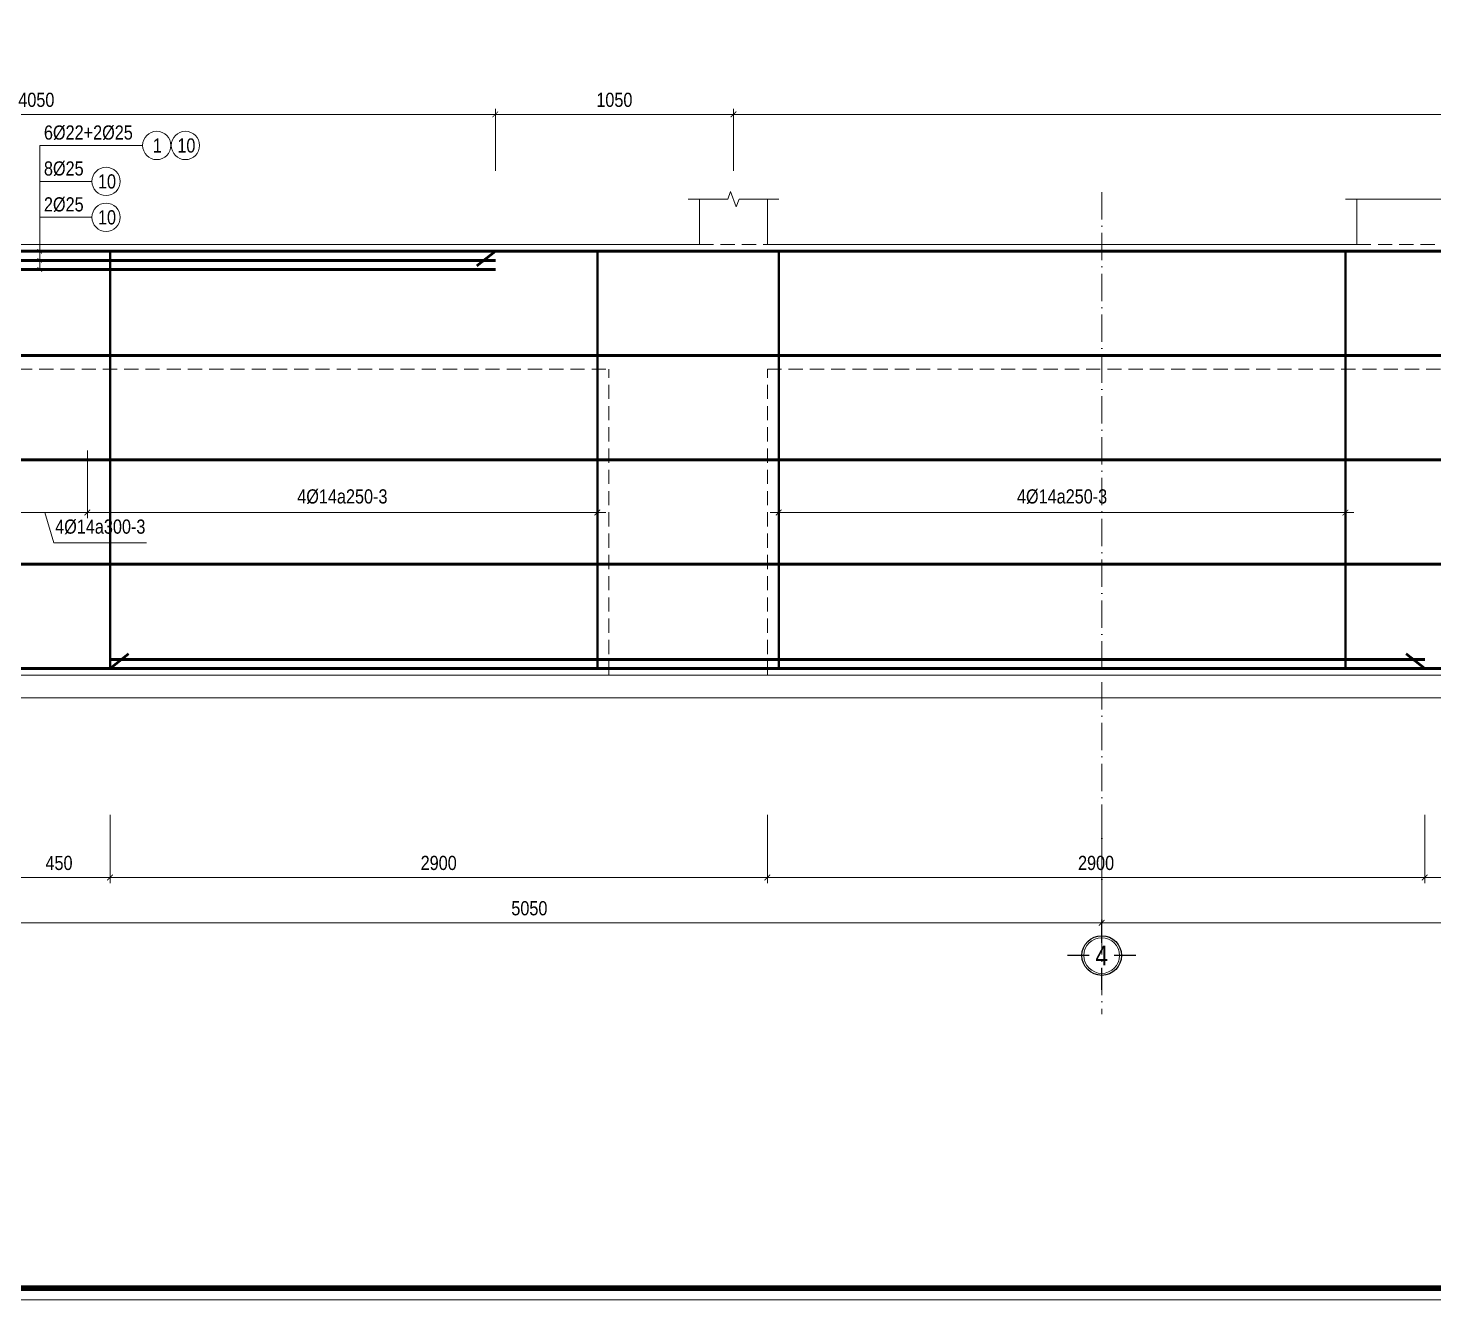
# Model space of a CAD drawing. Header units: millimetres. Extents: x 3014920 to 3563667, y -1638653 to -1356471.
# Drawn here: x 3372315 to 3378516, y -1620686 to -1615076 of the extents above; entities that cross this region are included whole.
import ezdxf
from ezdxf.enums import TextEntityAlignment as Align
from ezdxf.xclip import XClip

# ---------------------------------------------------------------- set-up
doc = ezdxf.new("R2010")
doc.units = ezdxf.units.MM
doc.header["$MEASUREMENT"] = 0
doc.header["$XCLIPFRAME"] = 0
doc.header["$PDMODE"] = 2
for name, pattern in [('6 TANG DIEN HINH 14-15$0$ACAD_ISO10W100', [18, 12, -3, 0, -3]), ('ACAD_ISO04W100', [30, 24, -3, 0, -3]), ('HIDDEN', [0.375, 0.25, -0.125])]:
    doc.linetypes.add(name, pattern=pattern)
doc.layers.get('0').update_dxf_attribs({"lineweight": 9})
doc.layers.get('Defpoints').update_dxf_attribs({"color": 10, "lineweight": 0})
for name, color, linetype, lineweight in [('2', 2, 'Continuous', 20), ('CDAI', 21, 'Continuous', 40), ('CTHEP', 50, 'Continuous', 50), ('DBAO', 90, 'Continuous', 13), ('DGIONG', 130, 'Continuous', 13), ('KTH', 154, 'Continuous', 9), ('Net khuat', 8, 'HIDDEN', 13), ('TEXT', 7, 'Continuous', 15), ('TRUC', 251, 'ACAD_ISO04W100', 9)]:
    doc.layers.add(name, color=color, linetype=linetype, lineweight=lineweight)
doc.layers.add('8', color=8, linetype='Continuous')
doc.styles.add('HELVECONDENSE', font='VHELVCN_0.TTF')
doc.styles.add('Star-HelCon', font='VHELVCN_0.TTF')
doc.styles.add('TTP-HelCon', font='VHELVCN_0.TTF')
doc.styles.add('VNI-HELVE-CONDENSE', font='VHELVCN_0.TTF')
doc.dimstyles.new('kc-25', dxfattribs={"dimtxt": 62.5, "dimasz": 20, "dimexe": 20, "dimexo": 50, "dimgap": 25, "dimtad": 3, "dimdec": 0, "dimzin": 0, "dimdsep": 46, "dimtxsty": 'VNI-HELVE-CONDENSE', "dimblk": 'DIM', "dimcen": 2.5, "dimclrd": 256, "dimclre": 154, "dimclrt": 7, "dimaunit": 1, "dimadec": 0, "dimazin": 0, "dimtfac": 1, "dimtdec": 0, "dimtix": 1, "dimtmove": 0, "dimatfit": 3, "dimldrblk": 'DOT', "dimfxl": 1, "dimtolj": 1, "dimtzin": 0, "dimarcsym": 0})
doc.dimstyles.new('TTP-25', dxfattribs={"dimscale": 25, "dimtxt": 2.5, "dimasz": 1, "dimexe": 1, "dimexo": 1, "dimgap": 0.09, "dimtad": 0, "dimdec": 4, "dimrnd": 1, "dimzin": 9, "dimdsep": 46, "dimtxsty": 'TTP-HelCon', "dimblk": 'ARCHTICK', "dimcen": 0.09, "dimdle": 1.5, "dimclrd": 256, "dimclre": 256, "dimclrt": 7, "dimadec": 0, "dimazin": 0, "dimtfac": 1, "dimtdec": 4, "dimtmove": 0, "dimatfit": 3, "dimldrblk": 'ARCHTICK', "dimfxl": 1, "dimtvp": 1, "dimtolj": 1, "dimtzin": 0, "dimarcsym": 0})

# ---------------------------------------------------------------- blocks, each defined once
blk = doc.blocks.new('dau truc')
blk.add_circle((0, 0), 180)
at = {"layer": '8'}
for p, q in [((0, 127), (0, 345)), ((-127, 0), (-345, 0)), ((0, -345), (0, -127)), ((345, 0), (127, 0))]:
    blk.add_line(p, q, dxfattribs=at)
blk.add_circle((0, 0), 200, dxfattribs=at)
at = {"layer": 'TEXT', "style": 'HELVECONDENSE'}
blk.add_attdef('A', text='', height=233, dxfattribs=at).set_placement((0, 0), align=Align.MIDDLE)
blk = doc.blocks.new('_ArchTick')
at = {"color": 0, "linetype": 'ByBlock', "const_width": 0.15}
blk.add_lwpolyline([(-0.5, -0.5), (0.5, 0.5)], dxfattribs=at)
blk = doc.blocks.new('*D1652')
at = {"layer": 'Defpoints', "color": 0, "transparency": 16777216}
for p in [(48050, 574), (47000, 300), (48050, 300)]:
    blk.add_point(p, dxfattribs=at)
at = {"layer": 'KTH', "lineweight": -2, "transparency": 16777216}
for p, q in [((46962.5, 574), (48087.5, 574)), ((47000, 325), (47000, 599)), ((48050, 325), (48050, 599))]:
    blk.add_line(p, q, dxfattribs=at)
at = {"layer": 'KTH', "lineweight": -2, "transparency": 16777216, "xscale": 25, "yscale": 25, "zscale": 25, "rotation": 180}
blk.add_blockref('_ArchTick', (47000, 574), dxfattribs=at)
at = {"layer": 'KTH', "lineweight": -2, "transparency": 16777216, "xscale": 25, "yscale": 25, "zscale": 25}
blk.add_blockref('_ArchTick', (48050, 574), dxfattribs=at)
at = {"layer": 'KTH', "color": 7, "transparency": 16777216, "insert": (47525, 637.8), "char_height": 62.5, "attachment_point": 5, "style": 'TTP-HelCon'}
blk.add_mtext('\\A1;1050', dxfattribs=at)
blk = doc.blocks.new('*D1653')
at = {"layer": 'Defpoints', "color": 0, "transparency": 16777216}
for p in [(42950, 574), (42950, 300), (47000, 300)]:
    blk.add_point(p, dxfattribs=at)
at = {"layer": 'KTH', "lineweight": -2, "transparency": 16777216}
for p, q in [((47037.5, 574), (42912.5, 574)), ((42950, 325), (42950, 599)), ((47000, 325), (47000, 599))]:
    blk.add_line(p, q, dxfattribs=at)
at = {"layer": 'KTH', "lineweight": -2, "transparency": 16777216, "xscale": 25, "yscale": 25, "zscale": 25, "rotation": 180}
blk.add_blockref('_ArchTick', (42950, 574), dxfattribs=at)
at = {"layer": 'KTH', "lineweight": -2, "transparency": 16777216, "xscale": 25, "yscale": 25, "zscale": 25}
blk.add_blockref('_ArchTick', (47000, 574), dxfattribs=at)
at = {"layer": 'KTH', "color": 7, "transparency": 16777216, "insert": (44975, 637.8), "char_height": 62.5, "attachment_point": 5, "style": 'TTP-HelCon'}
blk.add_mtext('\\A1;4050', dxfattribs=at)
blk = doc.blocks.new('*D1656')
at = {"layer": 'Defpoints', "color": 0, "transparency": 16777216}
for p in [(45300, -2490.7), (48200, -2490.7), (45300, -2791.8)]:
    blk.add_point(p, dxfattribs=at)
at = {"layer": 'KTH', "lineweight": -2, "transparency": 16777216}
for p, q in [((45300, -2515.7), (45300, -2816.8)), ((48200, -2515.7), (48200, -2816.8)), ((48237.5, -2791.8), (45262.5, -2791.8))]:
    blk.add_line(p, q, dxfattribs=at)
at = {"layer": 'KTH', "lineweight": -2, "transparency": 16777216, "xscale": 25, "yscale": 25, "zscale": 25, "rotation": 180}
blk.add_blockref('_ArchTick', (45300, -2791.8), dxfattribs=at)
at = {"layer": 'KTH', "lineweight": -2, "transparency": 16777216, "xscale": 25, "yscale": 25, "zscale": 25}
blk.add_blockref('_ArchTick', (48200, -2791.8), dxfattribs=at)
at = {"layer": 'KTH', "color": 7, "transparency": 16777216, "insert": (46750, -2728), "char_height": 62.5, "attachment_point": 5, "style": 'TTP-HelCon'}
blk.add_mtext('\\A1;2900', dxfattribs=at)
blk = doc.blocks.new('*D1658')
at = {"layer": 'Defpoints', "color": 0, "transparency": 16777216}
for p in [(44850, -2468.5), (45300, -2490.7), (44850, -2791.8)]:
    blk.add_point(p, dxfattribs=at)
at = {"layer": 'KTH', "lineweight": -2, "transparency": 16777216}
for p, q in [((44850, -2493.5), (44850, -2816.8)), ((45300, -2515.7), (45300, -2816.8)), ((45337.5, -2791.8), (44812.5, -2791.8))]:
    blk.add_line(p, q, dxfattribs=at)
at = {"layer": 'KTH', "lineweight": -2, "transparency": 16777216, "xscale": 25, "yscale": 25, "zscale": 25, "rotation": 180}
blk.add_blockref('_ArchTick', (44850, -2791.8), dxfattribs=at)
at = {"layer": 'KTH', "lineweight": -2, "transparency": 16777216, "xscale": 25, "yscale": 25, "zscale": 25}
blk.add_blockref('_ArchTick', (45300, -2791.8), dxfattribs=at)
at = {"layer": 'KTH', "color": 7, "transparency": 16777216, "insert": (45075, -2728), "char_height": 62.5, "attachment_point": 5, "style": 'TTP-HelCon'}
blk.add_mtext('\\A1;450', dxfattribs=at)
blk = doc.blocks.new('*D1659')
at = {"layer": 'Defpoints', "color": 0, "transparency": 16777216}
for p in [(48200, -2490.7), (51100, -2490.8), (51100, -2791.8)]:
    blk.add_point(p, dxfattribs=at)
at = {"layer": 'KTH', "lineweight": -2, "transparency": 16777216}
for p, q in [((48200, -2515.7), (48200, -2816.8)), ((51100, -2515.8), (51100, -2816.8)), ((48162.5, -2791.8), (51137.5, -2791.8))]:
    blk.add_line(p, q, dxfattribs=at)
at = {"layer": 'KTH', "lineweight": -2, "transparency": 16777216, "xscale": 25, "yscale": 25, "zscale": 25, "rotation": 180}
blk.add_blockref('_ArchTick', (48200, -2791.8), dxfattribs=at)
at = {"layer": 'KTH', "lineweight": -2, "transparency": 16777216, "xscale": 25, "yscale": 25, "zscale": 25}
blk.add_blockref('_ArchTick', (51100, -2791.8), dxfattribs=at)
at = {"layer": 'KTH', "color": 7, "transparency": 16777216, "insert": (49650, -2728), "char_height": 62.5, "attachment_point": 5, "style": 'TTP-HelCon'}
blk.add_mtext('\\A1;2900', dxfattribs=at)
blk = doc.blocks.new('*D1621')
at = {"layer": 'Defpoints', "color": 0, "transparency": 16777216}
for p in [(55275, 574), (48050, 325), (55275, 200)]:
    blk.add_point(p, dxfattribs=at)
at = {"layer": 'KTH', "lineweight": -2, "transparency": 16777216}
for p, q in [((48012.5, 574), (55312.5, 574)), ((48050, 350), (48050, 599)), ((55275, 225), (55275, 599))]:
    blk.add_line(p, q, dxfattribs=at)
at = {"layer": 'KTH', "lineweight": -2, "transparency": 16777216, "xscale": 25, "yscale": 25, "zscale": 25, "rotation": 180}
blk.add_blockref('_ArchTick', (48050, 574), dxfattribs=at)
at = {"layer": 'KTH', "lineweight": -2, "transparency": 16777216, "xscale": 25, "yscale": 25, "zscale": 25}
blk.add_blockref('_ArchTick', (55275, 574), dxfattribs=at)
at = {"layer": 'KTH', "color": 7, "transparency": 16777216, "insert": (51662.5, 637.8), "char_height": 62.5, "attachment_point": 5, "style": 'TTP-HelCon'}
blk.add_mtext('\\A1;7225', dxfattribs=at)
blk = doc.blocks.new('*D1625')
at = {"layer": 'Defpoints', "color": 0, "transparency": 16777216}
for p in [(51100, -2515.8), (52375, -2592), (51100, -2791.8)]:
    blk.add_point(p, dxfattribs=at)
at = {"layer": 'KTH', "lineweight": -2, "transparency": 16777216}
for p, q in [((51100, -2540.8), (51100, -2816.8)), ((52375, -2617), (52375, -2816.8)), ((52412.5, -2791.8), (51062.5, -2791.8))]:
    blk.add_line(p, q, dxfattribs=at)
at = {"layer": 'KTH', "lineweight": -2, "transparency": 16777216, "xscale": 25, "yscale": 25, "zscale": 25, "rotation": 180}
blk.add_blockref('_ArchTick', (51100, -2791.8), dxfattribs=at)
at = {"layer": 'KTH', "lineweight": -2, "transparency": 16777216, "xscale": 25, "yscale": 25, "zscale": 25}
blk.add_blockref('_ArchTick', (52375, -2791.8), dxfattribs=at)
at = {"layer": 'KTH', "color": 7, "transparency": 16777216, "insert": (51737.5, -2728), "char_height": 62.5, "attachment_point": 5, "style": 'TTP-HelCon'}
blk.add_mtext('\\A1;1275', dxfattribs=at)
blk = doc.blocks.new('DIM')
h = blk.add_hatch(color=1)
h.paths.add_polyline_path([(0.49, 0.29, 1), (0.29, 0.49), (-0.19, 0), (0.19, 0)])
h.paths.add_polyline_path([(0.19, 0), (-0.19, 0), (-0.49, -0.29, 1), (-0.29, -0.49)])
at = {"color": 9}
for p, q in [((-0.19, 0), (-1.5, 0)), ((0.19, 0), (1.5, 0))]:
    blk.add_line(p, q, dxfattribs=at)
at = {"color": 1}
for p, q in [((-0.49, -0.29), (0.29, 0.49)), ((-0.29, -0.49), (0.49, 0.29)), ((-0.19, 0), (0.19, 0))]:
    blk.add_line(p, q, dxfattribs=at)
blk.add_arc((-0.39, -0.39), 0.138, 135, 315, dxfattribs=at)
blk = doc.blocks.new('*D1639')
at = {"layer": 'Defpoints', "color": 0, "transparency": 16777216}
for p in [(44825, -883.8), (45200, -883.8), (45200, -1182.1)]:
    blk.add_point(p, dxfattribs=at)
at = {"layer": 'KTH', "lineweight": -2, "transparency": 16777216}
for p, q in [((44825, -908.8), (44825, -1207.1)), ((45200, -908.8), (45200, -1207.1)), ((44787.5, -1182.1), (45237.5, -1182.1)), ((45012.5, -1182.1), (45052.5, -1315.4)), ((45052.5, -1315.4), (45461.7, -1315.4))]:
    blk.add_line(p, q, dxfattribs=at)
at = {"layer": 'KTH', "lineweight": -2, "transparency": 16777216, "xscale": 25, "yscale": 25, "zscale": 25, "rotation": 180}
blk.add_blockref('_ArchTick', (44825, -1182.1), dxfattribs=at)
at = {"layer": 'KTH', "lineweight": -2, "transparency": 16777216, "xscale": 25, "yscale": 25, "zscale": 25}
blk.add_blockref('_ArchTick', (45200, -1182.1), dxfattribs=at)
at = {"layer": 'KTH', "color": 7, "transparency": 16777216, "insert": (45257.1, -1245.4), "char_height": 62.5, "attachment_point": 5, "style": 'TTP-HelCon'}
blk.add_mtext('\\A1;4Þ14a300-3', dxfattribs=at)
blk = doc.blocks.new('*D1640')
at = {"layer": 'Defpoints', "color": 0, "transparency": 16777216}
for p in [(45200, -883.8), (47450, -914.4), (47450, -1182.1)]:
    blk.add_point(p, dxfattribs=at)
at = {"layer": 'KTH', "lineweight": -2, "transparency": 16777216}
for p, q in [((45200, -908.8), (45200, -1207.1)), ((47450, -939.4), (47450, -1207.1)), ((45162.5, -1182.1), (47487.5, -1182.1))]:
    blk.add_line(p, q, dxfattribs=at)
at = {"layer": 'KTH', "lineweight": -2, "transparency": 16777216, "xscale": 25, "yscale": 25, "zscale": 25, "rotation": 180}
blk.add_blockref('_ArchTick', (45200, -1182.1), dxfattribs=at)
at = {"layer": 'KTH', "lineweight": -2, "transparency": 16777216, "xscale": 25, "yscale": 25, "zscale": 25}
blk.add_blockref('_ArchTick', (47450, -1182.1), dxfattribs=at)
at = {"layer": 'KTH', "color": 7, "transparency": 16777216, "insert": (46325, -1112.2), "char_height": 62.5, "attachment_point": 5, "style": 'TTP-HelCon'}
blk.add_mtext('\\A1;4Þ14a250-3', dxfattribs=at)
blk = doc.blocks.new('*D1597')
at = {"layer": 'Defpoints', "color": 0, "transparency": 16777216}
for p in [(44625, -2490.7), (49675, -2560.4), (49675, -2991.7)]:
    blk.add_point(p, dxfattribs=at)
at = {"layer": 'KTH', "lineweight": -2, "transparency": 16777216}
for p, q in [((44625, -2515.7), (44625, -3016.7)), ((49675, -2585.4), (49675, -3016.7)), ((44587.5, -2991.7), (49712.5, -2991.7))]:
    blk.add_line(p, q, dxfattribs=at)
at = {"layer": 'KTH', "lineweight": -2, "transparency": 16777216, "xscale": 25, "yscale": 25, "zscale": 25, "rotation": 180}
blk.add_blockref('_ArchTick', (44625, -2991.7), dxfattribs=at)
at = {"layer": 'KTH', "lineweight": -2, "transparency": 16777216, "xscale": 25, "yscale": 25, "zscale": 25}
blk.add_blockref('_ArchTick', (49675, -2991.7), dxfattribs=at)
at = {"layer": 'KTH', "color": 7, "transparency": 16777216, "insert": (47150, -2927.9), "char_height": 62.5, "attachment_point": 5, "style": 'TTP-HelCon'}
blk.add_mtext('\\A1;5050', dxfattribs=at)
blk = doc.blocks.new('*D1598')
at = {"layer": 'Defpoints', "color": 0, "transparency": 16777216}
for p in [(49675, -2560.4), (59924.6, -2663), (59924.6, -2991.7)]:
    blk.add_point(p, dxfattribs=at)
at = {"layer": 'KTH', "lineweight": -2, "transparency": 16777216}
for p, q in [((49675, -2585.4), (49675, -3016.7)), ((59924.6, -2688), (59924.6, -3016.7)), ((49637.5, -2991.7), (59962.1, -2991.7))]:
    blk.add_line(p, q, dxfattribs=at)
at = {"layer": 'KTH', "lineweight": -2, "transparency": 16777216, "xscale": 25, "yscale": 25, "zscale": 25, "rotation": 180}
blk.add_blockref('_ArchTick', (49675, -2991.7), dxfattribs=at)
at = {"layer": 'KTH', "lineweight": -2, "transparency": 16777216, "xscale": 25, "yscale": 25, "zscale": 25}
blk.add_blockref('_ArchTick', (59924.6, -2991.7), dxfattribs=at)
at = {"layer": 'KTH', "color": 7, "transparency": 16777216, "insert": (54799.8, -2927.9), "char_height": 62.5, "attachment_point": 5, "style": 'TTP-HelCon'}
blk.add_mtext('\\A1;10250', dxfattribs=at)
blk = doc.blocks.new('*D1581')
at = {"layer": 'Defpoints', "color": 0, "transparency": 16777216}
for p in [(48250, -883.8), (50750, -883.8), (50750, -1182.1)]:
    blk.add_point(p, dxfattribs=at)
at = {"layer": 'KTH', "lineweight": -2, "transparency": 16777216}
for p, q in [((48250, -908.8), (48250, -1207.1)), ((50750, -908.8), (50750, -1207.1)), ((48212.5, -1182.1), (50787.5, -1182.1))]:
    blk.add_line(p, q, dxfattribs=at)
at = {"layer": 'KTH', "lineweight": -2, "transparency": 16777216, "xscale": 25, "yscale": 25, "zscale": 25, "rotation": 180}
blk.add_blockref('_ArchTick', (48250, -1182.1), dxfattribs=at)
at = {"layer": 'KTH', "lineweight": -2, "transparency": 16777216, "xscale": 25, "yscale": 25, "zscale": 25}
blk.add_blockref('_ArchTick', (50750, -1182.1), dxfattribs=at)
at = {"layer": 'KTH', "color": 7, "transparency": 16777216, "insert": (49500, -1112.2), "char_height": 62.5, "attachment_point": 5, "style": 'TTP-HelCon'}
blk.add_mtext('\\A1;4Þ14a250-3', dxfattribs=at)
blk = doc.blocks.new('CHG_XX_Khung ten')
blk.add_lwpolyline([(15, 579), (826, 579), (826, 15), (15, 15)], close=True)
at = {"color": 4, "linetype": 'Continuous', "const_width": 1}
blk.add_lwpolyline([(17, 577), (824, 577), (824, 17), (17, 17)], close=True, dxfattribs=at)
blk = doc.blocks.new('2Y-29')
at = {"layer": 'CDAI', "elevation": 0}
blk.add_lwpolyline([(45299.99493, -30), (45299.99493, -1870)], dxfattribs=at)
at = {"layer": 'CDAI'}
for points in [[(47449.99239, -30), (47449.99239, -1870)], [(48249.99989, -30), (48249.99989, -1870)], [(50749.99992, -30), (50749.99992, -1870)]]:
    blk.add_lwpolyline(points, dxfattribs=at)
at = {"layer": 'CTHEP'}
for p, q in [((46918.5665, -94.5255), (46999.99239, -30)), ((42950.00749, -70), (46999.99239, -70)), ((42950.00749, -110), (46999.99239, -110)), ((82396.41101, -489.99841), (8878.4469, -489.99842)), ((82396.41101, -949.99894), (8878.4469, -949.99894)), ((82396.41101, -1409.99947), (8878.4469, -1409.99947)), ((45381.42082, -1805.4745), (45299.99493, -1870)), ((51018.57121, -1805.65565), (51099.9971, -1870.18115))]:
    blk.add_line(p, q, dxfattribs=at)
for points in [[(8854.99241, -529.99859), (8854.99241, -30), (82444.99991, -30)], [(45299.99609, -1830), (51099.99609, -1830)], [(8854.9924, -1870), (54492.90498, -1870)]]:
    blk.add_lwpolyline(points, dxfattribs=at)
at = {"layer": 'DBAO', "linetype": 'Continuous'}
for p, q in [((47899.99991, 200), (47899.99991, 0)), ((48199.99989, 0), (48199.99989, 200)), ((50799.99992, 200), (50799.99992, 0)), ((42049.99991, 0), (47899.99991, 0)), ((48199.99989, 0), (50799.99992, 0)), ((50824.99994, 0), (50799.99992, 0)), ((16899.99991, -1900), (55974.98808, -1900))]:
    blk.add_line(p, q, dxfattribs=at)
at = {"layer": 'DBAO', "linetype": 'Continuous', "flags": 128}
blk.add_lwpolyline([(16899.99991, -2000), (55974.98828, -2000)], dxfattribs=at)
at = {"layer": 'DGIONG', "linetype": 'Continuous', "flags": 128}
for points in [[(48249.99989, 200), (48074.9999, 200), (48062.4999, 165.65653), (48037.4999, 234.34347), (48024.9999, 200), (47849.98491, 200)], [(52849.99992, 200), (52005.14814, 200), (51992.64814, 165.65653), (51967.64814, 234.34347), (51955.14814, 200), (50749.98491, 200)]]:
    blk.add_lwpolyline(points, dxfattribs=at)
at = {"layer": 'DGIONG'}
for centre in [(45506.3356, 436.79515), (45632.68296, 436.79515), (45282.60068, 278.37065), (45282.60068, 119.94615)]:
    blk.add_circle(centre, 62.5, dxfattribs=at)
at = {"layer": 'Net khuat', "ltscale": 250}
for p, q in [((47899.99991, 0), (48199.99989, 0)), ((50799.99992, 0), (52799.99241, 0)), ((42174.99998, -550), (47499.99989, -550)), ((47499.99989, -1900), (47499.99989, -550)), ((48199.99989, -550), (52999.99992, -550)), ((48199.99989, -1900), (48199.99989, -550))]:
    blk.add_line(p, q, dxfattribs=at)
at = {"layer": 'TRUC', "linetype": '6 TANG DIEN HINH 14-15$0$ACAD_ISO10W100', "ltscale": 10, "elevation": 0}
blk.add_lwpolyline([(49674.99991, 230.97917), (49674.99991, -3394.0165)], dxfattribs=at)
at = {"layer": '2', "ltscale": 300}
ref = blk.add_blockref('dau truc', (49674.97624, -3136.10389), dxfattribs=dict(at, xscale=0.436713129747659, yscale=0.436713129747659, zscale=0.436713129747659))
ref.add_attrib('A', '4', dxfattribs={"layer": 'TEXT', "height": 87.5, "style": 'HELVECONDENSE'}).set_placement((49674.97624, -3136.10389), align=Align.MIDDLE)
at = {"layer": 'TEXT', "style": 'TTP-HelCon'}
for s, p in [('6Þ22+2Þ25', (45008.5278, 462.6481, 0)), ('8Þ25', (45008.5278, 304.2236, 0)), ('2Þ25', (45008.5278, 145.7991, 0))]:
    blk.add_text(s, height=62.5, dxfattribs=at).set_placement(p)
at = {"layer": 'TEXT', "style": 'Star-HelCon'}
for s, p in [('1', (45509.14839, 436.79515)), ('10', (45636.84963, 436.79515)), ('10', (45286.76734, 278.37065)), ('10', (45286.76734, 119.94615))]:
    blk.add_text(s, height=62.5, dxfattribs=at).set_placement(p, align=Align.MIDDLE)
at = {"layer": 'KTH'}
for base, p1, p2, picture, middle in [((42950.00749, 574.00461), (46999.98487, 300), (42950.00749, 300), '*D1653', (44974.99618, 637.83794)), ((49674.97624, -2991.74498), (44624.97624, -2490.74498), (49674.97624, -2560.37199), '*D1597', (47149.97624, -2927.91165)), ((51099.97694, -2791.78924), (48199.97622, -2490.74498), (51099.97694, -2490.78628), '*D1659', (49649.97658, -2727.95591))]:
    dim = blk.add_linear_dim(base=base, p1=p1, p2=p2, dimstyle='TTP-25', override={"dimtmove": 1}, dxfattribs=at)
    dim.commit()
    dim.dimension.update_dxf_attribs({"geometry": picture, "text_midpoint": middle})
for base, p1, p2, picture, middle in [((48049.9999, 574.00461), (46999.98487, 300), (48049.9999, 300), '*D1652', (47524.99239, 637.83794)), ((55274.99991, 574.00461), (48049.9999, 325), (55274.99991, 200), '*D1621', (51662.49991, 637.83794)), ((44849.98047, -2791.78924), (45299.97694, -2490.74788), (44849.98047, -2468.49273), '*D1658', (45074.9787, -2727.95591)), ((45299.97694, -2791.78924), (48199.97622, -2490.74498), (45299.97694, -2490.74788), '*D1656', (46749.97658, -2727.95591)), ((51099.97694, -2791.78924), (52374.9635, -2591.98884), (51099.97694, -2515.78628), '*D1625', (51737.47022, -2727.95591))]:
    dim = blk.add_linear_dim(base=base, p1=p1, p2=p2, angle=180, dimstyle='TTP-25', override={"dimtmove": 1}, dxfattribs=at)
    dim.commit()
    dim.dimension.update_dxf_attribs({"geometry": picture, "text_midpoint": middle})
for base, p1, p2, text, picture, middle in [((45199.99239, -1182.1056), (44825.02241, -883.76691), (45199.99239, -883.76691), '4Þ14a300-3', '*D1639', (45054.7324, -1245.43893)), ((47449.99239, -1182.1056), (45199.99239, -883.76691), (47449.99239, -914.37288), '4Þ14a250-3', '*D1640', (46324.99239, -1112.18893)), ((50749.99241, -1182.1056), (48249.99989, -883.76691), (50749.99241, -883.76691), '4Þ14a250-3', '*D1581', (49499.99615, -1112.18893))]:
    dim = blk.add_linear_dim(base=base, p1=p1, p2=p2, angle=0.000000013, text=text, dimstyle='TTP-25', override={"dimtmove": 1}, dxfattribs=at)
    dim.commit()
    dim.dimension.update_dxf_attribs({"geometry": picture, "text_midpoint": middle})
at = {"layer": 'KTH', "color": 5}
dim = blk.add_linear_dim(base=(59924.57052, -2991.74498), p1=(49674.97624, -2560.37199), p2=(59924.57052, -2662.97715), dimstyle='TTP-25', override={"dimtmove": 1}, dxfattribs=at)
dim.commit()
dim.dimension.update_dxf_attribs({"geometry": '*D1598', "text_midpoint": (54799.77338, -2927.91165)})
at = {"layer": 'DGIONG'}
for points in [[(44990.01595, -70), (44990.01577, 436.79515), (45443.8356, 436.79515)], [(44990.01595, -30), (44990.01577, 278.37065), (45220.10068, 278.37065)], [(44990.01591, -110), (44990.01577, 119.94615), (45220.10068, 119.94615)]]:
    blk.add_leader(points, dimstyle='kc-25', override={"dimtad": 0, "dimldrblk": 'ArchTick', "dimfxl": 100, "dimarcsym": 1}, dxfattribs=at)

msp = doc.modelspace()

# ---------------------------------------------------------------- block references
at = {"layer": 'DGIONG', "color": 5}
ref = msp.add_blockref('2Y-29', (3327376.09619, -1616030.71659), dxfattribs=at)
XClip(ref).set_block_clipping_path([(40863.300425333, -3919.454957101), (57139.9235822782, 925.4208952291)])

# ---------------------------------------------------------------- next in the draw order: block references
at = {"color": 5, "xscale": 25.92478421704392, "yscale": 25.92478421704392, "zscale": 25.92478421704392}
msp.add_blockref('CHG_XX_Khung ten', (3367442.52377, -1621074.38806), dxfattribs=at)

doc.saveas('drawing.dxf')
